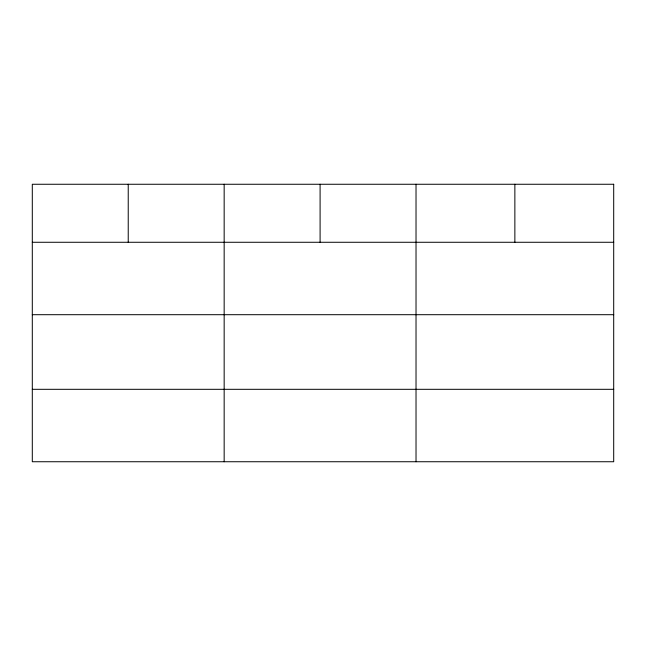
<?xml version="1.0" encoding="UTF-8"?>
<svg xmlns="http://www.w3.org/2000/svg" width="646" height="646" viewBox="0 0 646 646"><rect width="100%" height="100%" fill="white"/><g stroke="black" fill="none" stroke-linecap="round" stroke-linejoin="round"><path stroke-width="0.97" d="M32.3 242.274L613.7 242.274M32.3 314.699L613.7 314.699M32.3 389.312L613.7 389.312M514.862 184.263L514.862 242.274M416.024 184.263L416.024 461.737M320.093 184.263L320.093 242.274M224.162 184.263L224.162 461.737M128.231 184.263L128.231 242.274M613.7 184.263L32.3 184.263L32.3 461.737L613.7 461.737L613.7 184.263"/></g></svg>
